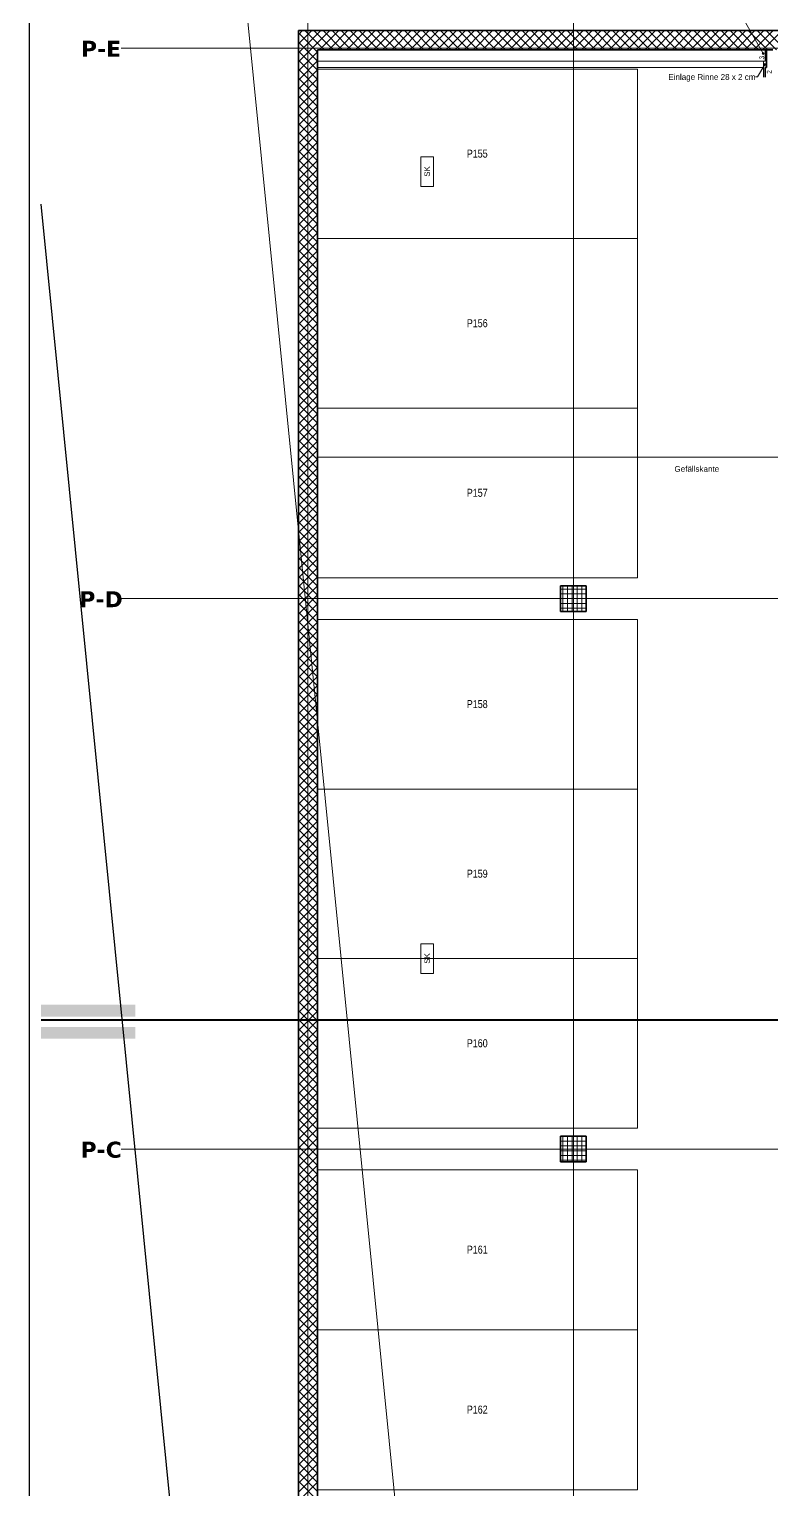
# Model space of a CAD drawing. Extents: x -1907 to 937, y -179 to 966.
# Drawn here: x -1902.4 to -1670.2, y 66.8 to 523.2 of the extents above; entities that cross this region are included whole.
import ezdxf
from ezdxf.lldxf.tags import DXFTag

# ---------------------------------------------------------------- set-up
doc = ezdxf.new("R2010")
doc.units = 0
doc.layers.get('0').update_dxf_attribs({"lineweight": 13})
for name, color, linetype, lineweight, true_color in [('A-____-MATC-OTLN', 7, 'Strichpunkt - Mittel', 40, 0x0080ff), ('A-DETL-____-OTLN', 5, 'Continuous', 9, 0x0000ff), ('C-PROP-LINE-OTLN', 7, '_Grundgrenze_', 25, 0x800000), ('EL01_WAN_Schlaufkasten', 1, 'Continuous', 13, 0xff0000), ('G-____-____-SYMB', 7, 'Strichpunkt - Weit', 5, 0x008080), ('S-GRID-____-IDEN', 7, 'Continuous', 9, 0x5555aa)]:
    doc.layers.add(name, color=color, linetype=linetype, lineweight=lineweight, true_color=true_color)
for name, color, linetype, lineweight in [('A-FLOR-____-OTLN', 7, 'Continuous', 9), ('A-WALL-____-MCUT', 7, 'Continuous', 35), ('A-WALL-____-PATT', 7, 'Continuous', 35), ('C-PRKG-____-IDEN', 7, 'Continuous', 5), ('C-PRKG-____-OTLN', 7, 'Continuous', 9), ('S-COLS-____-MCUT', 7, 'Continuous', 35), ('S-COLS-____-OTLN', 7, 'Continuous', 9), ('S-GRID-____-OTLN', 7, 'Continuous', 5), ('Text', 7, 'Continuous', 5)]:
    doc.layers.add(name, color=color, linetype=linetype, lineweight=lineweight)
doc.styles.get("Standard").update_dxf_attribs({"font": 'arial.ttf'})
tags = doc.linetypes.add('_Grundgrenze_', pattern=[0.45, 0.2, -0.05, 0.05, -0.05, 0.05, -0.05]).pattern_tags.tags
tags[14:15] = [DXFTag(74, 4), DXFTag(75, 0), DXFTag(340, '0'), DXFTag(46, 1.0), DXFTag(50, 0.0), DXFTag(44, 0.0), DXFTag(45, 0.0)]
tags[12:13] = [DXFTag(74, 4), DXFTag(75, 0), DXFTag(340, '0'), DXFTag(46, 1.0), DXFTag(50, 0.0), DXFTag(44, 0.0), DXFTag(45, 0.0)]
tags[10:11] = [DXFTag(74, 4), DXFTag(75, 0), DXFTag(340, '0'), DXFTag(46, 1.0), DXFTag(50, 0.0), DXFTag(44, 0.0), DXFTag(45, 0.0)]
tags[8:9] = [DXFTag(74, 4), DXFTag(75, 0), DXFTag(340, '0'), DXFTag(46, 1.0), DXFTag(50, 0.0), DXFTag(44, 0.0), DXFTag(45, 0.0)]
tags[6:7] = [DXFTag(74, 4), DXFTag(75, 0), DXFTag(340, '0'), DXFTag(46, 1.0), DXFTag(50, 0.0), DXFTag(44, 0.0), DXFTag(45, 0.0)]
tags[4:5] = [DXFTag(74, 4), DXFTag(75, 0), DXFTag(340, '0'), DXFTag(46, 1.0), DXFTag(50, 0.0), DXFTag(44, 0.0), DXFTag(45, 0.0)]
tags = doc.linetypes.add('_Rasterlinie_', pattern=[0.375, 0.2, -0.05, 0.075, -0.05]).pattern_tags.tags
tags[10:11] = [DXFTag(74, 4), DXFTag(75, 0), DXFTag(340, '0'), DXFTag(46, 1.0), DXFTag(50, 0.0), DXFTag(44, 0.0), DXFTag(45, 0.0)]
tags[8:9] = [DXFTag(74, 4), DXFTag(75, 0), DXFTag(340, '0'), DXFTag(46, 1.0), DXFTag(50, 0.0), DXFTag(44, 0.0), DXFTag(45, 0.0)]
tags[6:7] = [DXFTag(74, 4), DXFTag(75, 0), DXFTag(340, '0'), DXFTag(46, 1.0), DXFTag(50, 0.0), DXFTag(44, 0.0), DXFTag(45, 0.0)]
tags[4:5] = [DXFTag(74, 4), DXFTag(75, 0), DXFTag(340, '0'), DXFTag(46, 1.0), DXFTag(50, 0.0), DXFTag(44, 0.0), DXFTag(45, 0.0)]
tags = doc.linetypes.add('_Strichliert - Fein_', pattern=[0.15, 0.1, -0.05]).pattern_tags.tags
tags[6:7] = [DXFTag(74, 4), DXFTag(75, 0), DXFTag(340, '0'), DXFTag(46, 1.0), DXFTag(50, 0.0), DXFTag(44, 0.0), DXFTag(45, 0.0)]
tags[4:5] = [DXFTag(74, 4), DXFTag(75, 0), DXFTag(340, '0'), DXFTag(46, 1.0), DXFTag(50, 0.0), DXFTag(44, 0.0), DXFTag(45, 0.0)]
tags = doc.linetypes.add('Gestrichelt', pattern=[0.1, 0.05, -0.05]).pattern_tags.tags
tags[6:7] = [DXFTag(74, 4), DXFTag(75, 0), DXFTag(340, '0'), DXFTag(46, 1.0), DXFTag(50, 0.0), DXFTag(44, 0.0), DXFTag(45, 0.0)]
tags[4:5] = [DXFTag(74, 4), DXFTag(75, 0), DXFTag(340, '0'), DXFTag(46, 1.0), DXFTag(50, 0.0), DXFTag(44, 0.0), DXFTag(45, 0.0)]
tags = doc.linetypes.add('Strichpunkt - Mittel', pattern=[0.35, 0.15, -0.1, 0, -0.1]).pattern_tags.tags
tags[10:11] = [DXFTag(74, 4), DXFTag(75, 0), DXFTag(340, '0'), DXFTag(46, 1.0), DXFTag(50, 0.0), DXFTag(44, 0.0), DXFTag(45, 0.0)]
tags[8:9] = [DXFTag(74, 4), DXFTag(75, 0), DXFTag(340, '0'), DXFTag(46, 1.0), DXFTag(50, 0.0), DXFTag(44, 0.0), DXFTag(45, 0.0)]
tags[6:7] = [DXFTag(74, 4), DXFTag(75, 0), DXFTag(340, '0'), DXFTag(46, 1.0), DXFTag(50, 0.0), DXFTag(44, 0.0), DXFTag(45, 0.0)]
tags[4:5] = [DXFTag(74, 4), DXFTag(75, 0), DXFTag(340, '0'), DXFTag(46, 1.0), DXFTag(50, 0.0), DXFTag(44, 0.0), DXFTag(45, 0.0)]
tags = doc.linetypes.add('Strichpunkt - Weit', pattern=[0.5, 0.2, -0.15, 0, -0.15]).pattern_tags.tags
tags[10:11] = [DXFTag(74, 4), DXFTag(75, 0), DXFTag(340, '0'), DXFTag(46, 1.0), DXFTag(50, 0.0), DXFTag(44, 0.0), DXFTag(45, 0.0)]
tags[8:9] = [DXFTag(74, 4), DXFTag(75, 0), DXFTag(340, '0'), DXFTag(46, 1.0), DXFTag(50, 0.0), DXFTag(44, 0.0), DXFTag(45, 0.0)]
tags[6:7] = [DXFTag(74, 4), DXFTag(75, 0), DXFTag(340, '0'), DXFTag(46, 1.0), DXFTag(50, 0.0), DXFTag(44, 0.0), DXFTag(45, 0.0)]
tags[4:5] = [DXFTag(74, 4), DXFTag(75, 0), DXFTag(340, '0'), DXFTag(46, 1.0), DXFTag(50, 0.0), DXFTag(44, 0.0), DXFTag(45, 0.0)]

# ---------------------------------------------------------------- blocks, each defined once
blk = doc.blocks.new('Referenz-A0UJ2810XE', base_point=(-1920.13, -159.41))
at = {"layer": 'A-____-MATC-OTLN', "color": 0, "linetype": 'Strichpunkt - Mittel', "ltscale": 0.4}
blk.add_line((-1898.71, 213.65), (398.87, 213.65), dxfattribs=at)
at = {"layer": 'A-DETL-____-OTLN', "color": 0, "linetype": '_Strichliert - Fein_', "ltscale": 0.13}
blk.add_line((-1862.33, 809.63), (-1774.68, -70.71), dxfattribs=at)
at = {"layer": 'A-DETL-____-OTLN', "color": 0, "linetype": 'Continuous', "ltscale": 0.13}
for p, q in [((-1672.26, 513.16), (-1672.26, 516.75)), ((-1672.86, 508.15), (-1672.86, 513.16)), ((-1672.86, 513.16), (-1672.26, 513.16))]:
    blk.add_line(p, q, dxfattribs=at)
at = {"layer": 'A-DETL-____-OTLN', "color": 0, "linetype": 'Continuous', "lineweight": 35, "ltscale": 0.35}
for p, q in [((-1672.26, 516.75), (-1669.86, 516.75)), ((-1671.86, 511.15), (-1671.86, 516.75)), ((-1672.26, 508.15), (-1672.26, 511.15)), ((-1672.26, 511.15), (-1671.86, 511.15))]:
    blk.add_line(p, q, dxfattribs=at)
at = {"layer": 'A-DETL-____-OTLN', "color": 0, "linetype": 'Gestrichelt', "ltscale": 0.13}
blk.add_line((-1672.86, 511.14), (-1812.26, 511.14), dxfattribs=at)
at = {"layer": 'A-FLOR-____-OTLN', "color": 0, "linetype": 'Continuous', "ltscale": 0.13}
for p, q in [((-1672.26, 516.74), (-1812.26, 516.74)), ((-1672.86, 513.15), (-1812.26, 513.15)), ((-912.26, 389.4), (-1812.26, 389.4))]:
    blk.add_line(p, q, dxfattribs=at)
at = {"layer": 'A-WALL-____-MCUT', "color": 0, "linetype": 'Continuous', "ltscale": 0.35}
for p, q in [((-1518.26, 522.75), (-1818.26, 522.75)), ((-1818.26, 522.75), (-1818.26, 11.49)), ((-1812.26, 516.75), (-1672.26, 516.75)), ((-1812.26, 11.79), (-1812.26, 516.75))]:
    blk.add_line(p, q, dxfattribs=at)
at = {"layer": 'A-WALL-____-PATT', "color": 0, "linetype": 'Continuous', "lineweight": 9, "ltscale": 0.13}
for p, q in [((-1818.26, 521.41), (-1816.92, 522.75)), ((-1818.26, 518.58), (-1814.09, 522.75)), ((-1812.26, 515.97), (-1818.26, 521.97)), ((-1818.26, 515.75), (-1812.26, 521.75)), ((-1812.26, 518.8), (-1816.21, 522.75)), ((-1812.26, 521.63), (-1813.38, 522.75)), ((-1812.26, 521.75), (-1811.26, 522.75)), ((-1812.26, 518.92), (-1808.43, 522.75)), ((-1807.38, 516.75), (-1812.26, 521.63)), ((-1811.61, 516.75), (-1805.61, 522.75)), ((-1804.55, 516.75), (-1810.55, 522.75)), ((-1808.78, 516.75), (-1802.78, 522.75)), ((-1801.72, 516.75), (-1807.72, 522.75)), ((-1805.95, 516.75), (-1799.95, 522.75)), ((-1798.89, 516.75), (-1804.89, 522.75)), ((-1803.12, 516.75), (-1797.12, 522.75)), ((-1796.07, 516.75), (-1802.07, 522.75)), ((-1800.29, 516.75), (-1794.29, 522.75)), ((-1793.24, 516.75), (-1799.24, 522.75)), ((-1797.46, 516.75), (-1791.46, 522.75)), ((-1790.41, 516.75), (-1796.41, 522.75)), ((-1794.64, 516.75), (-1788.64, 522.75)), ((-1787.58, 516.75), (-1793.58, 522.75)), ((-1791.81, 516.75), (-1785.81, 522.75)), ((-1784.75, 516.75), (-1790.75, 522.75)), ((-1788.98, 516.75), (-1782.98, 522.75)), ((-1781.92, 516.75), (-1787.92, 522.75)), ((-1786.15, 516.75), (-1780.15, 522.75)), ((-1779.1, 516.75), (-1785.1, 522.75)), ((-1783.32, 516.75), (-1777.32, 522.75)), ((-1776.27, 516.75), (-1782.27, 522.75)), ((-1780.49, 516.75), (-1774.49, 522.75)), ((-1773.44, 516.75), (-1779.44, 522.75)), ((-1777.67, 516.75), (-1771.67, 522.75)), ((-1770.61, 516.75), (-1776.61, 522.75)), ((-1774.84, 516.75), (-1768.84, 522.75)), ((-1767.78, 516.75), (-1773.78, 522.75)), ((-1772.01, 516.75), (-1766.01, 522.75)), ((-1764.95, 516.75), (-1770.95, 522.75)), ((-1769.18, 516.75), (-1763.18, 522.75)), ((-1762.13, 516.75), (-1768.13, 522.75)), ((-1766.35, 516.75), (-1760.35, 522.75)), ((-1759.3, 516.75), (-1765.3, 522.75)), ((-1763.52, 516.75), (-1757.52, 522.75)), ((-1756.47, 516.75), (-1762.47, 522.75)), ((-1760.69, 516.75), (-1754.69, 522.75)), ((-1753.64, 516.75), (-1759.64, 522.75)), ((-1757.87, 516.75), (-1751.87, 522.75)), ((-1750.81, 516.75), (-1756.81, 522.75)), ((-1755.04, 516.75), (-1749.04, 522.75)), ((-1747.98, 516.75), (-1753.98, 522.75)), ((-1752.21, 516.75), (-1746.21, 522.75)), ((-1745.15, 516.75), (-1751.15, 522.75)), ((-1749.38, 516.75), (-1743.38, 522.75)), ((-1742.33, 516.75), (-1748.33, 522.75)), ((-1746.55, 516.75), (-1740.55, 522.75)), ((-1739.5, 516.75), (-1745.5, 522.75)), ((-1743.72, 516.75), (-1737.72, 522.75)), ((-1736.67, 516.75), (-1742.67, 522.75)), ((-1740.9, 516.75), (-1734.9, 522.75)), ((-1733.84, 516.75), (-1739.84, 522.75)), ((-1738.07, 516.75), (-1732.07, 522.75)), ((-1731.01, 516.75), (-1737.01, 522.75)), ((-1735.24, 516.75), (-1729.24, 522.75)), ((-1728.18, 516.75), (-1734.18, 522.75)), ((-1732.41, 516.75), (-1726.41, 522.75)), ((-1725.36, 516.75), (-1731.36, 522.75)), ((-1729.58, 516.75), (-1723.58, 522.75)), ((-1722.53, 516.75), (-1728.53, 522.75)), ((-1726.75, 516.75), (-1720.75, 522.75)), ((-1719.7, 516.75), (-1725.7, 522.75)), ((-1723.93, 516.75), (-1717.93, 522.75)), ((-1716.87, 516.75), (-1722.87, 522.75)), ((-1721.1, 516.75), (-1715.1, 522.75)), ((-1714.04, 516.75), (-1720.04, 522.75)), ((-1718.27, 516.75), (-1712.27, 522.75)), ((-1711.21, 516.75), (-1717.21, 522.75)), ((-1715.44, 516.75), (-1709.44, 522.75)), ((-1708.39, 516.75), (-1714.39, 522.75)), ((-1712.61, 516.75), (-1706.61, 522.75)), ((-1705.56, 516.75), (-1711.56, 522.75)), ((-1709.78, 516.75), (-1703.78, 522.75)), ((-1702.73, 516.75), (-1708.73, 522.75)), ((-1706.95, 516.75), (-1700.95, 522.75)), ((-1699.9, 516.75), (-1705.9, 522.75)), ((-1704.13, 516.75), (-1698.13, 522.75)), ((-1697.07, 516.75), (-1703.07, 522.75)), ((-1701.3, 516.75), (-1695.3, 522.75)), ((-1694.24, 516.75), (-1700.24, 522.75)), ((-1698.47, 516.75), (-1692.47, 522.75)), ((-1691.41, 516.75), (-1697.41, 522.75)), ((-1695.64, 516.75), (-1689.64, 522.75)), ((-1688.59, 516.75), (-1694.59, 522.75)), ((-1692.81, 516.75), (-1686.81, 522.75)), ((-1685.76, 516.75), (-1691.76, 522.75)), ((-1689.98, 516.75), (-1683.98, 522.75)), ((-1682.93, 516.75), (-1688.93, 522.75)), ((-1687.16, 516.75), (-1681.16, 522.75)), ((-1680.1, 516.75), (-1686.1, 522.75)), ((-1684.33, 516.75), (-1678.33, 522.75)), ((-1677.27, 516.75), (-1683.27, 522.75)), ((-1681.5, 516.75), (-1675.5, 522.75)), ((-1674.44, 516.75), (-1680.44, 522.75)), ((-1678.67, 516.75), (-1672.67, 522.75)), ((-1671.62, 516.75), (-1677.62, 522.75)), ((-1675.84, 516.75), (-1669.84, 522.75)), ((-1668.79, 516.75), (-1674.79, 522.75)), ((-1673.01, 516.75), (-1667.01, 522.75)), ((-1665.96, 516.75), (-1671.96, 522.75)), ((-1812.26, 513.15), (-1818.26, 519.15)), ((-1818.26, 512.92), (-1812.26, 518.92)), ((-1812.26, 510.32), (-1818.26, 516.32)), ((-1818.26, 510.1), (-1812.26, 516.1)), ((-1810.21, 516.75), (-1812.26, 518.8)), ((-1812.26, 507.49), (-1818.26, 513.49)), ((-1818.26, 507.27), (-1812.26, 513.27)), ((-1812.26, 504.66), (-1818.26, 510.66)), ((-1818.26, 504.44), (-1812.26, 510.44)), ((-1812.26, 501.83), (-1818.26, 507.83)), ((-1818.26, 501.61), (-1812.26, 507.61)), ((-1812.26, 499), (-1818.26, 505)), ((-1818.26, 498.78), (-1812.26, 504.78)), ((-1812.26, 496.18), (-1818.26, 502.18)), ((-1818.26, 495.95), (-1812.26, 501.95)), ((-1812.26, 493.35), (-1818.26, 499.35)), ((-1818.26, 493.12), (-1812.26, 499.12)), ((-1812.26, 490.52), (-1818.26, 496.52)), ((-1818.26, 490.3), (-1812.26, 496.3)), ((-1812.26, 487.69), (-1818.26, 493.69)), ((-1818.26, 487.47), (-1812.26, 493.47)), ((-1812.26, 484.86), (-1818.26, 490.86)), ((-1818.26, 484.64), (-1812.26, 490.64)), ((-1812.26, 482.03), (-1818.26, 488.03)), ((-1818.26, 481.81), (-1812.26, 487.81)), ((-1812.26, 479.2), (-1818.26, 485.2)), ((-1818.26, 478.98), (-1812.26, 484.98)), ((-1812.26, 476.38), (-1818.26, 482.38)), ((-1818.26, 476.15), (-1812.26, 482.15)), ((-1812.26, 473.55), (-1818.26, 479.55)), ((-1818.26, 473.33), (-1812.26, 479.33)), ((-1812.26, 470.72), (-1818.26, 476.72)), ((-1818.26, 470.5), (-1812.26, 476.5)), ((-1812.26, 467.89), (-1818.26, 473.89)), ((-1818.26, 467.67), (-1812.26, 473.67)), ((-1812.26, 465.06), (-1818.26, 471.06)), ((-1818.26, 464.84), (-1812.26, 470.84)), ((-1812.26, 462.23), (-1818.26, 468.23)), ((-1818.26, 462.01), (-1812.26, 468.01)), ((-1812.26, 459.41), (-1818.26, 465.41)), ((-1818.26, 459.18), (-1812.26, 465.18)), ((-1812.26, 456.58), (-1818.26, 462.58)), ((-1818.26, 456.36), (-1812.26, 462.36)), ((-1812.26, 453.75), (-1818.26, 459.75)), ((-1818.26, 453.53), (-1812.26, 459.53)), ((-1812.26, 450.92), (-1818.26, 456.92)), ((-1818.26, 450.7), (-1812.26, 456.7)), ((-1812.26, 448.09), (-1818.26, 454.09)), ((-1818.26, 447.87), (-1812.26, 453.87)), ((-1812.26, 445.26), (-1818.26, 451.26)), ((-1818.26, 445.04), (-1812.26, 451.04)), ((-1812.26, 442.44), (-1818.26, 448.44)), ((-1818.26, 442.21), (-1812.26, 448.21)), ((-1812.26, 439.61), (-1818.26, 445.61)), ((-1818.26, 439.38), (-1812.26, 445.38)), ((-1812.26, 436.78), (-1818.26, 442.78)), ((-1818.26, 436.56), (-1812.26, 442.56)), ((-1812.26, 433.95), (-1818.26, 439.95)), ((-1818.26, 433.73), (-1812.26, 439.73)), ((-1812.26, 431.12), (-1818.26, 437.12)), ((-1818.26, 430.9), (-1812.26, 436.9)), ((-1812.26, 428.29), (-1818.26, 434.29)), ((-1818.26, 428.07), (-1812.26, 434.07)), ((-1812.26, 425.46), (-1818.26, 431.46)), ((-1818.26, 425.24), (-1812.26, 431.24)), ((-1812.26, 422.64), (-1818.26, 428.64)), ((-1818.26, 422.41), (-1812.26, 428.41)), ((-1812.26, 419.81), (-1818.26, 425.81)), ((-1818.26, 419.59), (-1812.26, 425.59)), ((-1812.26, 416.98), (-1818.26, 422.98)), ((-1818.26, 416.76), (-1812.26, 422.76)), ((-1812.26, 414.15), (-1818.26, 420.15)), ((-1818.26, 413.93), (-1812.26, 419.93)), ((-1812.26, 411.32), (-1818.26, 417.32)), ((-1818.26, 411.1), (-1812.26, 417.1)), ((-1812.26, 408.49), (-1818.26, 414.49)), ((-1818.26, 408.27), (-1812.26, 414.27)), ((-1812.26, 405.67), (-1818.26, 411.67)), ((-1818.26, 405.44), (-1812.26, 411.44)), ((-1812.26, 402.84), (-1818.26, 408.84)), ((-1818.26, 402.61), (-1812.26, 408.61)), ((-1812.26, 400.01), (-1818.26, 406.01)), ((-1818.26, 399.79), (-1812.26, 405.79)), ((-1812.26, 397.18), (-1818.26, 403.18)), ((-1818.26, 396.96), (-1812.26, 402.96)), ((-1812.26, 394.35), (-1818.26, 400.35)), ((-1818.26, 394.13), (-1812.26, 400.13)), ((-1812.26, 391.52), (-1818.26, 397.52)), ((-1818.26, 391.3), (-1812.26, 397.3)), ((-1812.26, 388.7), (-1818.26, 394.7)), ((-1818.26, 388.47), (-1812.26, 394.47)), ((-1812.26, 385.87), (-1818.26, 391.87)), ((-1818.26, 385.64), (-1812.26, 391.64)), ((-1812.26, 383.04), (-1818.26, 389.04)), ((-1818.26, 382.82), (-1812.26, 388.82)), ((-1812.26, 380.21), (-1818.26, 386.21)), ((-1818.26, 379.99), (-1812.26, 385.99)), ((-1812.26, 377.38), (-1818.26, 383.38)), ((-1818.26, 377.16), (-1812.26, 383.16)), ((-1812.26, 374.55), (-1818.26, 380.55)), ((-1818.26, 374.33), (-1812.26, 380.33)), ((-1812.26, 371.72), (-1818.26, 377.72)), ((-1818.26, 371.5), (-1812.26, 377.5)), ((-1812.26, 368.9), (-1818.26, 374.9)), ((-1818.26, 368.67), (-1812.26, 374.67)), ((-1812.26, 366.07), (-1818.26, 372.07)), ((-1818.26, 365.85), (-1812.26, 371.85)), ((-1812.26, 363.24), (-1818.26, 369.24)), ((-1818.26, 363.02), (-1812.26, 369.02)), ((-1812.26, 360.41), (-1818.26, 366.41)), ((-1818.26, 360.19), (-1812.26, 366.19)), ((-1812.26, 357.58), (-1818.26, 363.58)), ((-1818.26, 357.36), (-1812.26, 363.36)), ((-1812.26, 354.75), (-1818.26, 360.75)), ((-1818.26, 354.53), (-1812.26, 360.53)), ((-1812.26, 351.93), (-1818.26, 357.93)), ((-1818.26, 351.7), (-1812.26, 357.7)), ((-1812.26, 349.1), (-1818.26, 355.1)), ((-1818.26, 348.87), (-1812.26, 354.87)), ((-1812.26, 346.27), (-1818.26, 352.27)), ((-1818.26, 346.05), (-1812.26, 352.05)), ((-1812.26, 343.44), (-1818.26, 349.44)), ((-1818.26, 343.22), (-1812.26, 349.22)), ((-1812.26, 340.61), (-1818.26, 346.61)), ((-1818.26, 340.39), (-1812.26, 346.39)), ((-1812.26, 337.78), (-1818.26, 343.78)), ((-1818.26, 337.56), (-1812.26, 343.56)), ((-1812.26, 334.95), (-1818.26, 340.95)), ((-1818.26, 334.73), (-1812.26, 340.73)), ((-1812.26, 332.13), (-1818.26, 338.13)), ((-1818.26, 331.9), (-1812.26, 337.9)), ((-1812.26, 329.3), (-1818.26, 335.3)), ((-1818.26, 329.08), (-1812.26, 335.08)), ((-1812.26, 326.47), (-1818.26, 332.47)), ((-1818.26, 326.25), (-1812.26, 332.25)), ((-1812.26, 323.64), (-1818.26, 329.64)), ((-1818.26, 323.42), (-1812.26, 329.42)), ((-1812.26, 320.81), (-1818.26, 326.81)), ((-1818.26, 320.59), (-1812.26, 326.59)), ((-1812.26, 317.98), (-1818.26, 323.98)), ((-1818.26, 317.76), (-1812.26, 323.76)), ((-1812.26, 315.16), (-1818.26, 321.16)), ((-1818.26, 314.93), (-1812.26, 320.93)), ((-1812.26, 312.33), (-1818.26, 318.33)), ((-1818.26, 312.11), (-1812.26, 318.11)), ((-1812.26, 309.5), (-1818.26, 315.5)), ((-1818.26, 309.28), (-1812.26, 315.28)), ((-1812.26, 306.67), (-1818.26, 312.67)), ((-1818.26, 306.45), (-1812.26, 312.45)), ((-1812.26, 303.84), (-1818.26, 309.84)), ((-1818.26, 303.62), (-1812.26, 309.62)), ((-1812.26, 301.01), (-1818.26, 307.01)), ((-1818.26, 300.79), (-1812.26, 306.79)), ((-1812.26, 298.19), (-1818.26, 304.19)), ((-1818.26, 297.96), (-1812.26, 303.96)), ((-1812.26, 295.36), (-1818.26, 301.36)), ((-1818.26, 295.13), (-1812.26, 301.13)), ((-1812.26, 292.53), (-1818.26, 298.53)), ((-1818.26, 292.31), (-1812.26, 298.31)), ((-1812.26, 289.7), (-1818.26, 295.7)), ((-1818.26, 289.48), (-1812.26, 295.48)), ((-1812.26, 286.87), (-1818.26, 292.87)), ((-1818.26, 286.65), (-1812.26, 292.65)), ((-1812.26, 284.04), (-1818.26, 290.04)), ((-1818.26, 283.82), (-1812.26, 289.82)), ((-1812.26, 281.21), (-1818.26, 287.21)), ((-1818.26, 280.99), (-1812.26, 286.99)), ((-1812.26, 278.39), (-1818.26, 284.39)), ((-1818.26, 278.16), (-1812.26, 284.16)), ((-1812.26, 275.56), (-1818.26, 281.56)), ((-1818.26, 275.34), (-1812.26, 281.34)), ((-1812.26, 272.73), (-1818.26, 278.73)), ((-1818.26, 272.51), (-1812.26, 278.51)), ((-1812.26, 269.9), (-1818.26, 275.9)), ((-1818.26, 269.68), (-1812.26, 275.68)), ((-1812.26, 267.07), (-1818.26, 273.07)), ((-1818.26, 266.85), (-1812.26, 272.85)), ((-1812.26, 264.24), (-1818.26, 270.24)), ((-1818.26, 264.02), (-1812.26, 270.02)), ((-1812.26, 261.42), (-1818.26, 267.42)), ((-1818.26, 261.19), (-1812.26, 267.19)), ((-1812.26, 258.59), (-1818.26, 264.59)), ((-1818.26, 258.37), (-1812.26, 264.37)), ((-1812.26, 255.76), (-1818.26, 261.76)), ((-1818.26, 255.54), (-1812.26, 261.54)), ((-1812.26, 252.93), (-1818.26, 258.93)), ((-1818.26, 252.71), (-1812.26, 258.71)), ((-1812.26, 250.1), (-1818.26, 256.1)), ((-1818.26, 249.88), (-1812.26, 255.88)), ((-1812.26, 247.27), (-1818.26, 253.27)), ((-1818.26, 247.05), (-1812.26, 253.05)), ((-1812.26, 244.45), (-1818.26, 250.45)), ((-1818.26, 244.22), (-1812.26, 250.22)), ((-1812.26, 241.62), (-1818.26, 247.62)), ((-1818.26, 241.39), (-1812.26, 247.39)), ((-1812.26, 238.79), (-1818.26, 244.79)), ((-1818.26, 238.57), (-1812.26, 244.57)), ((-1812.26, 235.96), (-1818.26, 241.96)), ((-1818.26, 235.74), (-1812.26, 241.74)), ((-1812.26, 233.13), (-1818.26, 239.13)), ((-1818.26, 232.91), (-1812.26, 238.91)), ((-1812.26, 230.3), (-1818.26, 236.3)), ((-1818.26, 230.08), (-1812.26, 236.08)), ((-1812.26, 227.47), (-1818.26, 233.47)), ((-1818.26, 227.25), (-1812.26, 233.25)), ((-1812.26, 224.65), (-1818.26, 230.65)), ((-1818.26, 224.42), (-1812.26, 230.42)), ((-1812.26, 221.82), (-1818.26, 227.82)), ((-1818.26, 221.6), (-1812.26, 227.6)), ((-1812.26, 218.99), (-1818.26, 224.99)), ((-1818.26, 218.77), (-1812.26, 224.77)), ((-1812.26, 216.16), (-1818.26, 222.16)), ((-1818.26, 215.94), (-1812.26, 221.94)), ((-1812.26, 213.33), (-1818.26, 219.33)), ((-1818.26, 213.11), (-1812.26, 219.11)), ((-1812.26, 210.5), (-1818.26, 216.5)), ((-1818.26, 210.28), (-1812.26, 216.28)), ((-1812.26, 207.68), (-1818.26, 213.68)), ((-1818.26, 207.45), (-1812.26, 213.45)), ((-1812.26, 204.85), (-1818.26, 210.85)), ((-1818.26, 204.62), (-1812.26, 210.62)), ((-1812.26, 202.02), (-1818.26, 208.02)), ((-1818.26, 201.8), (-1812.26, 207.8)), ((-1812.26, 199.19), (-1818.26, 205.19)), ((-1818.26, 198.97), (-1812.26, 204.97)), ((-1812.26, 196.36), (-1818.26, 202.36)), ((-1818.26, 196.14), (-1812.26, 202.14)), ((-1812.26, 193.53), (-1818.26, 199.53)), ((-1818.26, 193.31), (-1812.26, 199.31)), ((-1812.26, 190.71), (-1818.26, 196.71)), ((-1818.26, 190.48), (-1812.26, 196.48)), ((-1812.26, 187.88), (-1818.26, 193.88)), ((-1818.26, 187.65), (-1812.26, 193.65)), ((-1812.26, 185.05), (-1818.26, 191.05)), ((-1818.26, 184.83), (-1812.26, 190.83)), ((-1812.26, 182.22), (-1818.26, 188.22)), ((-1818.26, 182), (-1812.26, 188)), ((-1812.26, 179.39), (-1818.26, 185.39)), ((-1818.26, 179.17), (-1812.26, 185.17)), ((-1812.26, 176.56), (-1818.26, 182.56)), ((-1818.26, 176.34), (-1812.26, 182.34)), ((-1812.26, 173.73), (-1818.26, 179.73)), ((-1818.26, 173.51), (-1812.26, 179.51)), ((-1812.26, 170.91), (-1818.26, 176.91)), ((-1818.26, 170.68), (-1812.26, 176.68)), ((-1812.26, 168.08), (-1818.26, 174.08)), ((-1818.26, 167.86), (-1812.26, 173.86)), ((-1812.26, 165.25), (-1818.26, 171.25)), ((-1818.26, 165.03), (-1812.26, 171.03)), ((-1812.26, 162.42), (-1818.26, 168.42)), ((-1818.26, 162.2), (-1812.26, 168.2)), ((-1812.26, 159.59), (-1818.26, 165.59)), ((-1818.26, 159.37), (-1812.26, 165.37)), ((-1812.26, 156.76), (-1818.26, 162.76)), ((-1818.26, 156.54), (-1812.26, 162.54)), ((-1812.26, 153.94), (-1818.26, 159.94)), ((-1818.26, 153.71), (-1812.26, 159.71)), ((-1812.26, 151.11), (-1818.26, 157.11)), ((-1818.26, 150.88), (-1812.26, 156.88)), ((-1812.26, 148.28), (-1818.26, 154.28)), ((-1818.26, 148.06), (-1812.26, 154.06)), ((-1812.26, 145.45), (-1818.26, 151.45)), ((-1818.26, 145.23), (-1812.26, 151.23)), ((-1812.26, 142.62), (-1818.26, 148.62)), ((-1818.26, 142.4), (-1812.26, 148.4)), ((-1812.26, 139.79), (-1818.26, 145.79)), ((-1818.26, 139.57), (-1812.26, 145.57)), ((-1812.26, 136.97), (-1818.26, 142.97)), ((-1818.26, 136.74), (-1812.26, 142.74)), ((-1812.26, 134.14), (-1818.26, 140.14)), ((-1818.26, 133.91), (-1812.26, 139.91)), ((-1812.26, 131.31), (-1818.26, 137.31)), ((-1818.26, 131.09), (-1812.26, 137.09)), ((-1812.26, 128.48), (-1818.26, 134.48)), ((-1818.26, 128.26), (-1812.26, 134.26)), ((-1812.26, 125.65), (-1818.26, 131.65)), ((-1818.26, 125.43), (-1812.26, 131.43)), ((-1812.26, 122.82), (-1818.26, 128.82)), ((-1818.26, 122.6), (-1812.26, 128.6)), ((-1812.26, 119.99), (-1818.26, 125.99)), ((-1818.26, 119.77), (-1812.26, 125.77)), ((-1812.26, 117.17), (-1818.26, 123.17)), ((-1818.26, 116.94), (-1812.26, 122.94)), ((-1812.26, 114.34), (-1818.26, 120.34)), ((-1818.26, 114.12), (-1812.26, 120.12)), ((-1812.26, 111.51), (-1818.26, 117.51)), ((-1818.26, 111.29), (-1812.26, 117.29)), ((-1812.26, 108.68), (-1818.26, 114.68)), ((-1818.26, 108.46), (-1812.26, 114.46)), ((-1812.26, 105.85), (-1818.26, 111.85)), ((-1818.26, 105.63), (-1812.26, 111.63)), ((-1812.26, 103.02), (-1818.26, 109.02)), ((-1818.26, 102.8), (-1812.26, 108.8)), ((-1812.26, 100.2), (-1818.26, 106.2)), ((-1818.26, 99.97), (-1812.26, 105.97)), ((-1812.26, 97.37), (-1818.26, 103.37)), ((-1818.26, 97.14), (-1812.26, 103.14)), ((-1812.26, 94.54), (-1818.26, 100.54)), ((-1818.26, 94.32), (-1812.26, 100.32)), ((-1812.26, 91.71), (-1818.26, 97.71)), ((-1818.26, 91.49), (-1812.26, 97.49)), ((-1812.26, 88.88), (-1818.26, 94.88)), ((-1818.26, 88.66), (-1812.26, 94.66)), ((-1812.26, 86.05), (-1818.26, 92.05)), ((-1818.26, 85.83), (-1812.26, 91.83)), ((-1812.26, 83.22), (-1818.26, 89.22)), ((-1818.26, 83), (-1812.26, 89)), ((-1812.26, 80.4), (-1818.26, 86.4)), ((-1818.26, 80.17), (-1812.26, 86.17)), ((-1812.26, 77.57), (-1818.26, 83.57)), ((-1818.26, 77.35), (-1812.26, 83.35)), ((-1812.26, 74.74), (-1818.26, 80.74)), ((-1818.26, 74.52), (-1812.26, 80.52)), ((-1812.26, 71.91), (-1818.26, 77.91)), ((-1818.26, 71.69), (-1812.26, 77.69)), ((-1812.26, 69.08), (-1818.26, 75.08)), ((-1818.26, 68.86), (-1812.26, 74.86)), ((-1812.26, 66.25), (-1818.26, 72.25)), ((-1818.26, 66.03), (-1812.26, 72.03)), ((-1812.26, 63.43), (-1818.26, 69.43)), ((-1818.26, 63.2), (-1812.26, 69.2))]:
    blk.add_line(p, q, dxfattribs=at)
at = {"layer": 'C-PRKG-____-OTLN', "color": 0, "linetype": 'Continuous', "ltscale": 0.13}
for p, q in [((-1712.26, 510.72), (-1812.26, 510.72)), ((-1712.26, 457.73), (-1712.26, 510.72)), ((-1712.26, 510.72), (-1712.26, 510.72)), ((-1812.26, 457.73), (-1712.26, 457.73)), ((-1712.26, 457.73), (-1812.26, 457.73)), ((-1712.26, 457.73), (-1712.26, 457.73)), ((-1712.26, 404.74), (-1712.26, 457.73)), ((-1712.26, 457.73), (-1712.26, 457.73)), ((-1812.26, 425.38), (-1812.26, 404.74)), ((-1812.26, 404.74), (-1712.26, 404.74)), ((-1812.26, 404.74), (-1712.26, 404.74)), ((-1812.26, 351.75), (-1812.26, 404.74)), ((-1712.26, 404.74), (-1812.26, 404.74)), ((-1812.26, 351.75), (-1812.26, 404.74)), ((-1812.26, 404.74), (-1712.26, 404.74)), ((-1712.26, 404.74), (-1712.26, 404.74)), ((-1712.26, 351.75), (-1712.26, 404.74)), ((-1712.26, 351.75), (-1712.26, 404.74)), ((-1712.26, 404.74), (-1712.26, 351.75)), ((-1712.26, 404.74), (-1712.26, 404.74)), ((-1812.26, 351.75), (-1712.26, 351.75)), ((-1812.26, 351.75), (-1712.26, 351.75)), ((-1712.26, 351.75), (-1812.26, 351.75)), ((-1712.26, 351.75), (-1712.26, 351.75)), ((-1812.26, 338.72), (-1812.26, 285.73)), ((-1712.26, 338.72), (-1812.26, 338.72)), ((-1712.26, 338.72), (-1812.26, 338.72)), ((-1812.26, 285.73), (-1812.26, 338.72)), ((-1812.26, 338.72), (-1712.26, 338.72)), ((-1712.26, 338.72), (-1712.26, 285.73)), ((-1712.26, 285.73), (-1712.26, 338.72)), ((-1712.26, 338.72), (-1712.26, 285.73)), ((-1712.26, 338.72), (-1712.26, 338.72)), ((-1812.26, 285.73), (-1812.26, 232.74)), ((-1712.26, 285.73), (-1812.26, 285.73)), ((-1712.26, 285.73), (-1812.26, 285.73)), ((-1812.26, 232.74), (-1812.26, 285.73)), ((-1812.26, 285.73), (-1712.26, 285.73)), ((-1712.26, 285.73), (-1812.26, 285.73)), ((-1812.26, 285.73), (-1712.26, 285.73)), ((-1712.26, 285.73), (-1812.26, 285.73)), ((-1712.26, 285.73), (-1712.26, 232.74)), ((-1712.26, 232.74), (-1712.26, 285.73)), ((-1712.26, 285.73), (-1712.26, 232.74)), ((-1712.26, 285.73), (-1712.26, 285.73)), ((-1712.26, 285.73), (-1712.26, 285.73)), ((-1812.26, 232.74), (-1812.26, 179.75)), ((-1712.26, 232.74), (-1812.26, 232.74)), ((-1712.26, 232.74), (-1812.26, 232.74)), ((-1812.26, 179.75), (-1812.26, 232.74)), ((-1812.26, 232.74), (-1712.26, 232.74)), ((-1712.26, 232.74), (-1812.26, 232.74)), ((-1812.26, 232.74), (-1712.26, 232.74)), ((-1712.26, 232.74), (-1812.26, 232.74)), ((-1712.26, 232.74), (-1712.26, 179.75)), ((-1712.26, 179.75), (-1712.26, 232.74)), ((-1712.26, 232.74), (-1712.26, 179.75)), ((-1712.26, 232.74), (-1712.26, 232.74)), ((-1712.26, 232.74), (-1712.26, 232.74)), ((-1712.26, 179.75), (-1812.26, 179.75)), ((-1812.26, 179.75), (-1712.26, 179.75)), ((-1712.26, 179.75), (-1812.26, 179.75)), ((-1712.26, 179.75), (-1712.26, 179.75)), ((-1812.26, 166.75), (-1812.26, 116.76)), ((-1712.26, 166.75), (-1812.26, 166.75)), ((-1712.26, 166.75), (-1812.26, 166.75)), ((-1812.26, 116.76), (-1812.26, 166.75)), ((-1812.26, 166.75), (-1712.26, 166.75)), ((-1712.26, 166.75), (-1712.26, 116.76)), ((-1712.26, 116.76), (-1712.26, 166.75)), ((-1712.26, 166.75), (-1712.26, 116.76)), ((-1712.26, 166.75), (-1712.26, 166.75)), ((-1812.26, 116.76), (-1812.26, 66.77)), ((-1712.26, 116.76), (-1812.26, 116.76)), ((-1712.26, 116.76), (-1812.26, 116.76)), ((-1812.26, 66.77), (-1812.26, 116.76)), ((-1812.26, 116.76), (-1712.26, 116.76)), ((-1712.26, 116.76), (-1812.26, 116.76)), ((-1812.26, 116.76), (-1712.26, 116.76)), ((-1712.26, 116.76), (-1812.26, 116.76)), ((-1712.26, 116.76), (-1712.26, 66.77)), ((-1712.26, 66.77), (-1712.26, 116.76)), ((-1712.26, 116.76), (-1712.26, 66.77)), ((-1712.26, 116.76), (-1712.26, 116.76)), ((-1712.26, 116.76), (-1712.26, 116.76)), ((-1712.26, 66.77), (-1812.26, 66.77)), ((-1812.26, 66.77), (-1712.26, 66.77)), ((-1712.26, 66.77), (-1812.26, 66.77)), ((-1712.26, 66.77), (-1812.26, 66.77)), ((-1712.26, 66.77), (-1712.26, 66.77)), ((-1712.26, 66.77), (-1712.26, 66.77))]:
    blk.add_line(p, q, dxfattribs=at)
at = {"layer": 'C-PROP-LINE-OTLN', "color": 0, "linetype": '_Grundgrenze_', "lineweight": -2, "ltscale": 0.25}
blk.add_line((-1838.02, -141.07), (-1898.71, 468.52), dxfattribs=at)
at = {"layer": 'G-____-____-SYMB', "color": 7, "linetype": 'Continuous', "ltscale": 0.13, "true_color": 0xffffff}
for points in [[(-1898.71, 218.35), (-1869.27, 218.35), (-1869.27, 214.65)], [(-1898.71, 218.35), (-1869.27, 214.65), (-1898.71, 216.8)], [(-1898.71, 216.8), (-1869.27, 214.65), (-1898.71, 214.65)], [(-1898.71, 211.39), (-1869.27, 211.39), (-1869.27, 207.69)], [(-1898.71, 211.39), (-1869.27, 207.69), (-1898.71, 209.83)], [(-1898.71, 209.83), (-1869.27, 207.69), (-1898.71, 207.69)]]:
    blk.add_solid(points, dxfattribs=at)
at = {"layer": 'S-COLS-____-MCUT', "color": 0, "linetype": 'Continuous', "ltscale": 0.35}
for p, q in [((-1728.26, 349.25), (-1736.26, 349.25)), ((-1736.26, 349.25), (-1736.26, 341.25)), ((-1728.26, 341.25), (-1728.26, 349.25)), ((-1736.26, 341.25), (-1728.26, 341.25)), ((-1728.26, 177.25), (-1736.26, 177.25)), ((-1736.26, 177.25), (-1736.26, 169.25)), ((-1728.26, 169.25), (-1728.26, 177.25)), ((-1736.26, 169.25), (-1728.26, 169.25))]:
    blk.add_line(p, q, dxfattribs=at)
at = {"layer": 'S-COLS-____-OTLN', "color": 0, "linetype": 'Continuous', "ltscale": 0.13}
for p, q in [((-1736.26, 348.22), (-1728.26, 348.22)), ((-1735.6, 341.25), (-1735.6, 349.25)), ((-1734.1, 341.25), (-1734.1, 349.25)), ((-1732.6, 341.25), (-1732.6, 349.25)), ((-1731.1, 341.25), (-1731.1, 349.25)), ((-1729.6, 341.25), (-1729.6, 349.25)), ((-1736.26, 346.72), (-1728.26, 346.72)), ((-1736.26, 345.22), (-1728.26, 345.22)), ((-1736.26, 343.72), (-1728.26, 343.72)), ((-1736.26, 342.22), (-1728.26, 342.22)), ((-1736.26, 177.22), (-1728.26, 177.22)), ((-1736.26, 175.72), (-1728.26, 175.72)), ((-1736.26, 174.22), (-1728.26, 174.22)), ((-1735.6, 169.25), (-1735.6, 177.25)), ((-1734.1, 169.25), (-1734.1, 177.25)), ((-1732.6, 169.25), (-1732.6, 177.25)), ((-1731.1, 169.25), (-1731.1, 177.25)), ((-1729.6, 169.25), (-1729.6, 177.25)), ((-1736.26, 172.72), (-1728.26, 172.72)), ((-1736.26, 171.22), (-1728.26, 171.22)), ((-1736.26, 169.72), (-1728.26, 169.72))]:
    blk.add_line(p, q, dxfattribs=at)
at = {"layer": 'S-GRID-____-OTLN', "color": 0, "linetype": '_Rasterlinie_', "ltscale": 0.13}
for p, q in [((-1815.31, -147.44), (-1815.31, 950.47)), ((-1732.26, -147.44), (-1732.26, 950.47)), ((-1873.7, 517.25), (-971.83, 517.25)), ((-1873.7, 345.25), (-971.83, 345.25)), ((-1873.7, 173.25), (300.93, 173.25))]:
    blk.add_line(p, q, dxfattribs=at)
at = {"layer": 'Text', "color": 0, "linetype": 'Continuous', "ltscale": 0.13}
for p, q in [((-1672.89, 515.52), (-1679.61, 527.22)), ((-1672.4, 512.09), (-1674.68, 508.23)), ((-1674.68, 508.23), (-1675.3, 508.23))]:
    blk.add_line(p, q, dxfattribs=at)
for centre in [(-1672.89, 515.52), (-1672.4, 512.09)]:
    blk.add_circle(centre, 0.3, dxfattribs=at)
for points in [[(-1673.1, 515.31), (-1673.13, 515.7), (-1673.1, 515.73)], [(-1673.06, 515.28), (-1673.1, 515.73), (-1673.06, 515.76)], [(-1673.1, 515.31), (-1673.1, 515.73), (-1673.06, 515.28)], [(-1673.02, 515.25), (-1673.06, 515.76), (-1673.02, 515.79)], [(-1673.06, 515.28), (-1673.06, 515.76), (-1673.02, 515.25)], [(-1672.98, 515.24), (-1673.02, 515.79), (-1672.98, 515.81)], [(-1673.02, 515.25), (-1673.02, 515.79), (-1672.98, 515.24)], [(-1672.93, 515.23), (-1672.98, 515.81), (-1672.93, 515.82)], [(-1672.98, 515.24), (-1672.98, 515.81), (-1672.93, 515.23)], [(-1672.93, 515.23), (-1672.93, 515.82), (-1672.89, 515.22)], [(-1672.89, 515.22), (-1672.93, 515.82), (-1672.89, 515.82)], [(-1672.89, 515.22), (-1672.89, 515.82), (-1672.84, 515.23)], [(-1672.84, 515.23), (-1672.89, 515.82), (-1672.84, 515.82)], [(-1672.84, 515.23), (-1672.84, 515.82), (-1672.79, 515.24)], [(-1672.79, 515.24), (-1672.84, 515.82), (-1672.79, 515.81)], [(-1672.79, 515.24), (-1672.79, 515.81), (-1672.75, 515.25)], [(-1672.75, 515.25), (-1672.79, 515.81), (-1672.75, 515.79)], [(-1672.75, 515.25), (-1672.75, 515.79), (-1672.71, 515.28)], [(-1672.71, 515.28), (-1672.75, 515.79), (-1672.71, 515.76)], [(-1672.71, 515.28), (-1672.71, 515.76), (-1672.67, 515.31)], [(-1672.67, 515.31), (-1672.71, 515.76), (-1672.67, 515.73)], [(-1672.67, 515.31), (-1672.67, 515.73), (-1672.64, 515.35)], [(-1672.64, 515.35), (-1672.67, 515.73), (-1672.64, 515.7)], [(-1673.18, 515.48), (-1673.19, 515.52), (-1673.18, 515.57)], [(-1673.17, 515.43), (-1673.18, 515.57), (-1673.17, 515.61)], [(-1673.18, 515.48), (-1673.18, 515.57), (-1673.17, 515.43)], [(-1673.15, 515.39), (-1673.17, 515.61), (-1673.15, 515.66)], [(-1673.17, 515.43), (-1673.17, 515.61), (-1673.15, 515.39)], [(-1673.13, 515.35), (-1673.15, 515.66), (-1673.13, 515.7)], [(-1673.15, 515.39), (-1673.15, 515.66), (-1673.13, 515.35)], [(-1673.13, 515.35), (-1673.13, 515.7), (-1673.1, 515.31)], [(-1672.69, 512), (-1672.7, 512.14), (-1672.69, 512.18)], [(-1672.7, 512.04), (-1672.7, 512.09), (-1672.7, 512.14)], [(-1672.7, 512.04), (-1672.7, 512.14), (-1672.69, 512)], [(-1672.67, 511.95), (-1672.69, 512.18), (-1672.67, 512.22)], [(-1672.69, 512), (-1672.69, 512.18), (-1672.67, 511.95)], [(-1672.64, 511.91), (-1672.67, 512.22), (-1672.64, 512.26)], [(-1672.67, 511.95), (-1672.67, 512.22), (-1672.64, 511.91)], [(-1672.64, 515.35), (-1672.64, 515.7), (-1672.62, 515.39)], [(-1672.62, 515.39), (-1672.64, 515.7), (-1672.62, 515.66)], [(-1672.61, 511.88), (-1672.64, 512.26), (-1672.61, 512.3)], [(-1672.64, 511.91), (-1672.64, 512.26), (-1672.61, 511.88)], [(-1672.62, 515.39), (-1672.62, 515.66), (-1672.6, 515.43)], [(-1672.6, 515.43), (-1672.62, 515.66), (-1672.6, 515.61)], [(-1672.58, 511.85), (-1672.61, 512.3), (-1672.58, 512.33)], [(-1672.61, 511.88), (-1672.61, 512.3), (-1672.58, 511.85)], [(-1672.6, 515.43), (-1672.6, 515.61), (-1672.59, 515.48)], [(-1672.59, 515.48), (-1672.6, 515.61), (-1672.59, 515.57)], [(-1672.59, 515.48), (-1672.59, 515.57), (-1672.59, 515.52)], [(-1672.54, 511.82), (-1672.58, 512.33), (-1672.54, 512.36)], [(-1672.58, 511.85), (-1672.58, 512.33), (-1672.54, 511.82)], [(-1672.49, 511.8), (-1672.54, 512.36), (-1672.49, 512.37)], [(-1672.54, 511.82), (-1672.54, 512.36), (-1672.49, 511.8)], [(-1672.45, 511.79), (-1672.49, 512.37), (-1672.45, 512.38)], [(-1672.49, 511.8), (-1672.49, 512.37), (-1672.45, 511.79)], [(-1672.4, 511.79), (-1672.45, 512.38), (-1672.4, 512.39)], [(-1672.45, 511.79), (-1672.45, 512.38), (-1672.4, 511.79)], [(-1672.4, 511.79), (-1672.4, 512.39), (-1672.35, 511.79)], [(-1672.35, 511.79), (-1672.4, 512.39), (-1672.35, 512.38)], [(-1672.35, 511.79), (-1672.35, 512.38), (-1672.31, 511.8)], [(-1672.31, 511.8), (-1672.35, 512.38), (-1672.31, 512.37)], [(-1672.31, 511.8), (-1672.31, 512.37), (-1672.26, 511.82)], [(-1672.26, 511.82), (-1672.31, 512.37), (-1672.26, 512.36)], [(-1672.26, 511.82), (-1672.26, 512.36), (-1672.22, 511.85)], [(-1672.22, 511.85), (-1672.26, 512.36), (-1672.22, 512.33)], [(-1672.22, 511.85), (-1672.22, 512.33), (-1672.19, 511.88)], [(-1672.19, 511.88), (-1672.22, 512.33), (-1672.19, 512.3)], [(-1672.19, 511.88), (-1672.19, 512.3), (-1672.16, 511.91)], [(-1672.16, 511.91), (-1672.19, 512.3), (-1672.16, 512.26)], [(-1672.16, 511.91), (-1672.16, 512.26), (-1672.13, 511.95)], [(-1672.13, 511.95), (-1672.16, 512.26), (-1672.13, 512.22)], [(-1672.13, 511.95), (-1672.13, 512.22), (-1672.12, 512)], [(-1672.12, 512), (-1672.13, 512.22), (-1672.12, 512.18)], [(-1672.12, 512), (-1672.12, 512.18), (-1672.1, 512.04)], [(-1672.1, 512.04), (-1672.12, 512.18), (-1672.1, 512.14)], [(-1672.1, 512.04), (-1672.1, 512.14), (-1672.1, 512.09)]]:
    blk.add_solid(points, dxfattribs=at)
at = {"layer": 'C-PRKG-____-IDEN', "color": 0, "linetype": 'Continuous', "ltscale": 0.13, "char_height": 2.5, "attachment_point": 1}
for s, insert in [('{\\W0.8;\\fArial;P155}', (-1765.59, 485.53)), ('{\\W0.8;\\fArial;P156}', (-1765.59, 432.54)), ('{\\W0.8;\\fArial;P157}', (-1765.59, 379.55)), ('{\\W0.8;\\fArial;P158}', (-1765.59, 313.53)), ('{\\W0.8;\\fArial;P159}', (-1765.59, 260.54)), ('{\\W0.8;\\fArial;P160}', (-1765.59, 207.55)), ('{\\W0.8;\\fArial;P161}', (-1765.59, 143.07)), ('{\\W0.8;\\fArial;P162}', (-1765.59, 93.08))]:
    blk.add_mtext(s, dxfattribs=dict(at, insert=insert))
at = {"layer": 'S-GRID-____-IDEN', "color": 0, "linetype": 'Continuous', "lineweight": 5, "ltscale": 0.13, "char_height": 5, "attachment_point": 1}
for s, insert in [('{\\fVerdana|b1|i0;P-E}', (-1886.25, 519.54)), ('{\\fVerdana|b1|i0;P-D}', (-1886.75, 347.54)), ('{\\fVerdana|b1|i0;P-C}', (-1886.38, 175.54))]:
    blk.add_mtext(s, dxfattribs=dict(at, insert=insert))
at = {"layer": 'Text', "color": 0, "linetype": 'Continuous', "ltscale": 0.13, "char_height": 1.5, "attachment_point": 1, "rotation": 90}
for s, insert in [('{\\fArial;3}', (-1674.09, 513.69)), ('{\\fArial;2}', (-1671.77, 509.21))]:
    blk.add_mtext(s, dxfattribs=dict(at, insert=insert))
at = {"layer": 'Text', "color": 0, "linetype": 'Continuous', "ltscale": 0.13, "char_height": 1.8, "attachment_point": 1}
for s, insert in [('{\\fArial;Einlage Rinne 28 x 2 cm}', (-1702.58, 509.13)), ('{\\fArial;Gefällskante}', (-1700.66, 386.66))]:
    blk.add_mtext(s, dxfattribs=dict(at, insert=insert))
blk = doc.blocks.new('Schlaufkasten Decke (multi)-A0UJ28BWXE', base_point=(-1780.01, 474))
at = {"color": 0, "linetype": 'ByBlock', "lineweight": -2, "ltscale": 0.13}
for p, q in [((-1780.01, 483.28), (-1776.01, 483.28)), ((-1780.01, 474), (-1780.01, 483.28)), ((-1776.01, 483.28), (-1776.01, 474)), ((-1776.01, 474), (-1780.01, 474))]:
    blk.add_line(p, q, dxfattribs=at)
at = {"color": 0, "linetype": 'ByBlock', "lineweight": -2, "ltscale": 0.13, "insert": (-1778.89, 477.06), "char_height": 1.76, "attachment_point": 1, "rotation": 90}
blk.add_mtext('{\\fArial;SK}', dxfattribs=at)
blk = doc.blocks.new('Schlaufkasten Decke (multi)-A0UJ28HQXE', base_point=(-1780.01, 228.1))
at = {"color": 0, "linetype": 'ByBlock', "lineweight": -2, "ltscale": 0.13}
for p, q in [((-1780.01, 237.38), (-1776.01, 237.38)), ((-1780.01, 228.1), (-1780.01, 237.38)), ((-1776.01, 237.38), (-1776.01, 228.1)), ((-1776.01, 228.1), (-1780.01, 228.1))]:
    blk.add_line(p, q, dxfattribs=at)
at = {"color": 0, "linetype": 'ByBlock', "lineweight": -2, "ltscale": 0.13, "insert": (-1778.89, 231.16), "char_height": 1.76, "attachment_point": 1, "rotation": 90}
blk.add_mtext('{\\fArial;SK}', dxfattribs=at)

msp = doc.modelspace()

# ---------------------------------------------------------------- linework, layer by layer
at = {"color": 0, "linetype": 'ByBlock', "lineweight": -2, "ltscale": 0.13}
msp.add_line((-1902.42, 965.53), (-1902.42, -174.47), dxfattribs=at)

# ---------------------------------------------------------------- block references
at = {"color": 9, "lineweight": 25, "ltscale": 0.25, "true_color": 0xc0c0c0}
msp.add_blockref('Referenz-A0UJ2810XE', (-1920.13, -159.41), dxfattribs=at)
at = {"layer": 'EL01_WAN_Schlaufkasten', "ltscale": 0.13}
for name, p in [('Schlaufkasten Decke (multi)-A0UJ28BWXE', (-1780.01, 474)), ('Schlaufkasten Decke (multi)-A0UJ28HQXE', (-1780.01, 228.1))]:
    msp.add_blockref(name, p, dxfattribs=at)

doc.saveas('drawing.dxf')
